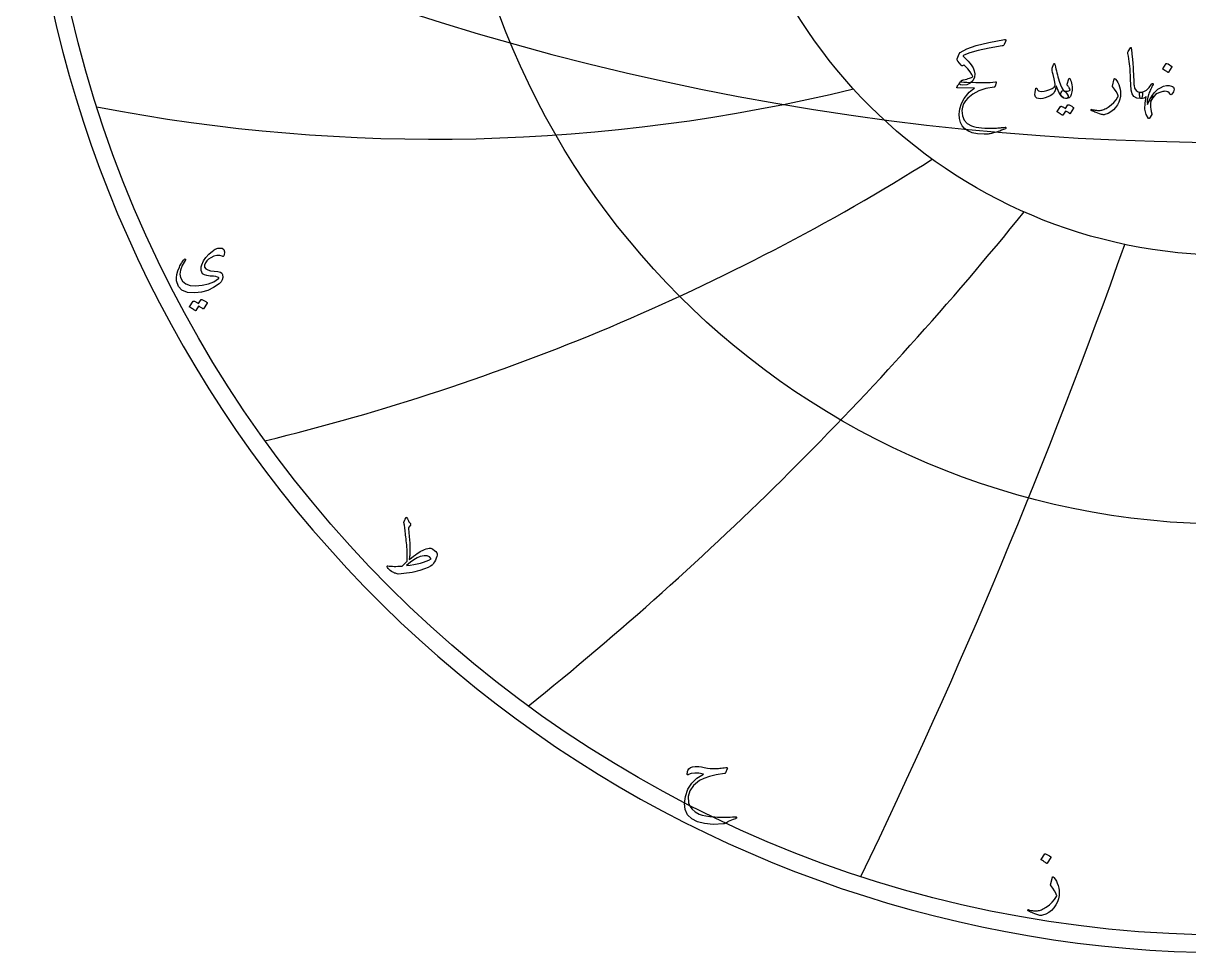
# Model space of a CAD drawing. Header units: millimetres. Extents: x -78 to 78, y -78 to 80.
# Drawn here: x -77.6 to -2.7, y -77.6 to -17.9 of the extents above; entities that cross this region are included whole.
import ezdxf

# ---------------------------------------------------------------- set-up
doc = ezdxf.new("R2010")
doc.units = ezdxf.units.MM
for name, color, linetype in [('CUT_OUTER', 1, 'Continuous'), ('ENGRAVE', 7, 'Continuous'), ('ENGRAVE_FINE', 8, 'Continuous'), ('TEXT', 5, 'Continuous')]:
    doc.layers.add(name, color=color, linetype=linetype)

msp = doc.modelspace()

# ---------------------------------------------------------------- linework, layer by layer
at = {"layer": 'CUT_OUTER'}
msp.add_arc((-0.0002, -0.0002), 77.6249, 148.007612, 87.803431, dxfattribs=at)
at = {"layer": 'ENGRAVE'}
for radius in [76.5, 50.0761, 32.7793]:
    msp.add_circle((0, 0), radius, dxfattribs=at)
for centre, radius, start, end in [((-51.1942, 88.671), 113.9781, 259.026824, 283.6824), ((-96.2066, 96.2066), 144.9795, 283.613701, 302.105382), ((-176.3167, 101.7965), 209.661, 308.729876, 321.057664), ((-392.7426, 105.2351), 409.6691, 334.253386, 340.41728)]:
    msp.add_arc(centre, radius, start, end, dxfattribs=at)
at = {"layer": 'ENGRAVE_FINE'}
msp.add_arc((0, 145.3265), 170.8415, 243.541053, 296.458947, dxfattribs=at)
at = {"layer": 'TEXT'}
for points in [[(-14.4412, -19.0155), (-14.5272, -19.2191), (-14.5458, -19.2519), (-14.5747, -19.2779), (-14.6137, -19.2971), (-14.6629, -19.3096), (-15.5072, -19.4484), (-16.1989, -19.5934), (-16.7378, -19.7447), (-17.1241, -19.9022), (-17.1549, -19.9229), (-17.1704, -19.9441), (-17.1707, -19.9658), (-17.1557, -19.9882), (-16.9864, -20.1525), (-16.8447, -20.297), (-16.7308, -20.4217), (-16.6445, -20.5266), (-16.5269, -20.7214), (-16.4545, -20.9168), (-16.4273, -21.1127), (-16.4454, -21.3092), (-16.5501, -21.5471), (-16.7146, -21.713), (-16.9391, -21.8072), (-17.2236, -21.8295), (-17.3378, -21.8109), (-17.3955, -21.7685), (-17.3967, -21.7023), (-17.3412, -21.6124), (-17.3141, -21.5815), (-17.2915, -21.5569), (-17.2734, -21.5386), (-17.2598, -21.5264), (-17.2304, -21.5137), (-17.201, -21.5027), (-17.1716, -21.4933), (-17.1422, -21.4857), (-17.0319, -21.4609), (-16.9318, -21.4365), (-16.8419, -21.4123), (-16.7621, -21.3884), (-16.6926, -21.364), (-16.6332, -21.3381), (-16.584, -21.3108), (-16.545, -21.2821), (-16.6044, -21.1435), (-16.7146, -20.9767), (-16.8758, -20.7816), (-17.0879, -20.5582), (-17.0992, -20.5486), (-17.1105, -20.5424), (-17.1218, -20.5396), (-17.1331, -20.5401), (-17.2146, -20.5944), (-17.2315, -20.5984), (-17.2508, -20.5922), (-17.2722, -20.5758), (-17.296, -20.5492), (-17.5222, -20.2823), (-17.5389, -20.2545), (-17.5482, -20.2212), (-17.5502, -20.1822), (-17.5448, -20.1375), (-17.518, -20.0269), (-17.4781, -19.9215), (-17.4252, -19.8211), (-17.3593, -19.7258), (-16.9374, -19.4979), (-16.3233, -19.2847), (-15.5169, -19.0862), (-14.5181, -18.9024), (-14.4641, -18.9027), (-14.4333, -18.9216), (-14.4257, -18.9592), (-14.4412, -19.0155)], [(-6.4153, -19.4408), (-6.4065, -19.4272), (-6.3983, -19.4181), (-6.3907, -19.4136), (-6.3836, -19.4136), (-6.3729, -19.4195), (-6.3633, -19.4374), (-6.3548, -19.4671), (-6.3474, -19.5086), (-6.3101, -19.8465), (-6.2796, -20.159), (-6.2558, -20.446), (-6.2389, -20.7075), (-6.228, -20.9312), (-6.2179, -21.1317), (-6.2087, -21.309), (-6.2004, -21.4631), (-6.1932, -21.594), (-6.1874, -21.7017), (-6.183, -21.7863), (-6.18, -21.8476), (-6.1399, -22.0314), (-6.0511, -22.1666), (-5.9137, -22.2531), (-5.7276, -22.291), (-5.6759, -22.3046), (-5.6428, -22.3362), (-5.6284, -22.386), (-5.6326, -22.4539), (-5.6538, -22.5608), (-5.6767, -22.6371), (-5.7013, -22.6829), (-5.7276, -22.6982), (-5.9895, -22.6637), (-6.1823, -22.5602), (-6.3062, -22.3877), (-6.361, -22.1462), (-6.3696, -22.0307), (-6.3774, -21.9149), (-6.3843, -21.7989), (-6.3904, -21.6825), (-6.3959, -21.5659), (-6.4012, -21.4489), (-6.4061, -21.3317), (-6.4108, -21.2142), (-6.4193, -20.9902), (-6.4311, -20.7884), (-6.4464, -20.609), (-6.4651, -20.4519), (-6.4871, -20.3011), (-6.5126, -20.1403), (-6.5414, -19.9697), (-6.5737, -19.7891), (-6.5779, -19.7566), (-6.577, -19.7269), (-6.5711, -19.7), (-6.5601, -19.676)], [(-11.2607, -20.5537), (-11.2347, -20.6723), (-11.2064, -20.7929), (-11.1759, -20.9155), (-11.1431, -21.0401), (-11.108, -21.1672), (-11.0707, -21.2974), (-11.0311, -21.4307), (-10.9893, -21.5671), (-10.9047, -21.8126), (-10.8275, -21.9969), (-10.7577, -22.1202), (-10.6952, -22.1824), (-10.6406, -22.2195), (-10.5855, -22.2718), (-10.5298, -22.3394), (-10.4735, -22.4222), (-10.4203, -22.5248), (-10.4056, -22.602), (-10.4294, -22.6538), (-10.4916, -22.6801), (-10.6926, -22.6597), (-10.8705, -22.5263), (-11.0252, -22.2797), (-11.1567, -21.92), (-11.1595, -21.9141), (-11.1634, -21.9098), (-11.1685, -21.9073), (-11.1748, -21.9064), (-11.1793, -21.9073), (-11.1838, -21.9098), (-11.1883, -21.9141), (-11.1929, -21.92), (-11.2056, -21.9783), (-11.2211, -22.0399), (-11.2395, -22.1049), (-11.2607, -22.1734), (-11.2839, -22.2381), (-11.3082, -22.2921), (-11.3337, -22.3354), (-11.3603, -22.3679), (-11.4558, -22.4513), (-11.5751, -22.5251), (-11.7182, -22.5893), (-11.8851, -22.6439), (-12.0547, -22.6843), (-12.2018, -22.7016), (-12.3262, -22.6956), (-12.428, -22.6665), (-12.5151, -22.5936), (-12.5546, -22.4652), (-12.5467, -22.2814), (-12.4913, -22.0422), (-12.4859, -22.0342), (-12.4789, -22.0286), (-12.4701, -22.0252), (-12.4596, -22.0241), (-12.4472, -22.0255), (-12.437, -22.0297), (-12.4291, -22.0368), (-12.4234, -22.0467), (-12.4019, -22.0967), (-12.3782, -22.1383), (-12.3522, -22.1714), (-12.3239, -22.196), (-12.2357, -22.2288), (-12.1158, -22.2367), (-11.9642, -22.2197), (-11.781, -22.1779), (-11.5856, -22.1151), (-11.4338, -22.0444), (-11.3255, -21.9658), (-11.2607, -21.8793), (-11.25, -21.7916), (-11.2675, -21.6418), (-11.3133, -21.4297), (-11.3874, -21.1554), (-11.423, -21.0109), (-11.4439, -20.8942), (-11.4502, -20.8051), (-11.4417, -20.7437), (-11.3557, -20.4994), (-11.3464, -20.4737), (-11.3365, -20.4553), (-11.326, -20.4443), (-11.315, -20.4406), (-11.3014, -20.4477), (-11.2879, -20.4689), (-11.2743, -20.5042), (-11.2607, -20.5537)], [(-4.1125, -20.4451), (-4.1068, -20.4395), (-4.0989, -20.4361), (-4.0887, -20.4349), (-4.0763, -20.4361), (-3.9884, -20.4717), (-3.9055, -20.5153), (-3.8278, -20.5667), (-3.7551, -20.6261), (-3.748, -20.6351), (-3.7449, -20.6442), (-3.7457, -20.6532), (-3.7506, -20.6623), (-3.9632, -21.0061), (-3.9711, -21.0143), (-3.9813, -21.0163), (-3.9937, -21.0121), (-4.0084, -21.0016), (-4.0212, -20.9926), (-4.0412, -20.979), (-4.0687, -20.9609), (-4.1034, -20.9383), (-4.1461, -20.9111), (-4.1973, -20.8794), (-4.257, -20.8433), (-4.3251, -20.8025), (-4.3342, -20.7958), (-4.3387, -20.789), (-4.3387, -20.7822), (-4.3342, -20.7754)], [(-16.9386, -21.644), (-16.3581, -21.6644), (-15.8562, -21.6667), (-15.4329, -21.6508), (-15.0882, -21.6169), (-15.0776, -21.6156), (-15.0684, -21.6163), (-15.0606, -21.619), (-15.0543, -21.6237), (-15.0496, -21.63), (-15.0469, -21.6378), (-15.0462, -21.647), (-15.0475, -21.6576), (-15.0564, -21.6989), (-15.065, -21.7368), (-15.0733, -21.7713), (-15.0814, -21.8024), (-15.0892, -21.8301), (-15.0967, -21.8544), (-15.1039, -21.8753), (-15.1108, -21.8929), (-15.1255, -21.9209), (-15.1425, -21.9415), (-15.1617, -21.9548), (-15.1832, -21.9607), (-15.7057, -22.0555), (-16.1604, -22.2039), (-16.5472, -22.4061), (-16.8662, -22.662), (-17.0274, -22.8461), (-17.1444, -23.0409), (-17.2174, -23.2465), (-17.2462, -23.4628), (-17.2185, -23.8024), (-17.1082, -24.0792), (-16.9154, -24.2932), (-16.64, -24.4445), (-16.4972, -24.4903), (-16.3403, -24.5282), (-16.1692, -24.5582), (-15.984, -24.5802), (-15.7849, -24.5947), (-15.5723, -24.6017), (-15.3461, -24.6014), (-15.1063, -24.5938), (-15.021, -24.589), (-14.9372, -24.5836), (-14.8548, -24.5777), (-14.7738, -24.5712), (-14.6947, -24.5641), (-14.6182, -24.5565), (-14.5443, -24.5483), (-14.4729, -24.5395), (-14.4511, -24.5384), (-14.4356, -24.544), (-14.4262, -24.5565), (-14.4231, -24.5757), (-14.4248, -24.5981), (-14.4299, -24.6153), (-14.4384, -24.6275), (-14.4503, -24.6345), (-14.5781, -24.6885), (-14.6991, -24.7375), (-14.8133, -24.7813), (-14.9208, -24.82), (-15.0212, -24.854), (-15.1142, -24.8834), (-15.1999, -24.9082), (-15.2782, -24.9286), (-15.3519, -24.9436), (-15.4235, -24.9569), (-15.4932, -24.9685), (-15.561, -24.9784), (-15.627, -24.986), (-15.6916, -24.9908), (-15.7548, -24.9928), (-15.8166, -24.9919), (-16.2385, -24.9591), (-16.5902, -24.8879), (-16.8718, -24.7782), (-17.0834, -24.63), (-17.2386, -24.4448), (-17.3469, -24.2285), (-17.4082, -23.9811), (-17.4227, -23.7025), (-17.3783, -23.357), (-17.2722, -23.0217), (-17.1046, -22.6965), (-16.8752, -22.3815), (-16.7856, -22.2862), (-16.6841, -22.1949), (-16.5707, -22.1075), (-16.4454, -22.0241), (-17.5403, -22.015), (-17.5666, -22.0037), (-17.5776, -21.9834), (-17.5734, -21.9539), (-17.5539, -21.9155), (-17.5171, -21.8595), (-17.4837, -21.8092), (-17.4538, -21.7645), (-17.4272, -21.7255), (-17.404, -21.6924), (-17.3842, -21.6655), (-17.3678, -21.6449), (-17.3548, -21.6305), (-17.3254, -21.6279), (-17.2462, -21.6293), (-17.1173, -21.6347), (-16.9386, -21.644)], [(-10.3468, -22.015), (-10.3734, -21.9706), (-10.3989, -21.9325), (-10.4232, -21.9005), (-10.4464, -21.8748), (-10.463, -21.8527), (-10.4724, -21.8273), (-10.4744, -21.7984), (-10.469, -21.7662), (-10.374, -21.4224), (-10.3607, -21.3924), (-10.3434, -21.3839), (-10.3222, -21.3969), (-10.2971, -21.4314), (-10.2592, -21.5046), (-10.2269, -21.5931), (-10.2004, -21.6969), (-10.1794, -21.816), (-10.1673, -21.9302), (-10.1625, -22.0422), (-10.165, -22.1519), (-10.1749, -22.2593), (-10.191, -22.3529), (-10.2122, -22.4346), (-10.2385, -22.5045), (-10.2699, -22.5624), (-10.3087, -22.6054), (-10.3615, -22.6394), (-10.4285, -22.6642), (-10.5097, -22.6801), (-10.5928, -22.6832), (-10.6703, -22.6699), (-10.7421, -22.6402), (-10.8083, -22.5941), (-10.8595, -22.5356), (-10.8863, -22.4686), (-10.8889, -22.3931), (-10.8671, -22.3091), (-10.8323, -22.2404), (-10.7913, -22.1971), (-10.7441, -22.1793), (-10.6907, -22.1869), (-10.5674, -22.2166), (-10.4599, -22.2197), (-10.3683, -22.1963), (-10.2925, -22.1462), (-10.2908, -22.1329), (-10.2993, -22.1066), (-10.318, -22.0673), (-10.3468, -22.015)], [(-7.4559, -21.4359), (-7.4533, -21.4277), (-7.4502, -21.4212), (-7.4465, -21.4164), (-7.4423, -21.4133), (-7.4296, -21.4122), (-7.414, -21.4178), (-7.3956, -21.4303), (-7.3744, -21.4495), (-7.2919, -21.5476), (-7.2206, -21.661), (-7.1607, -21.7897), (-7.112, -21.9336), (-7.0741, -22.0885), (-7.051, -22.2412), (-7.0425, -22.3917), (-7.0487, -22.5398), (-7.0888, -22.7349), (-7.155, -22.9221), (-7.2472, -23.1014), (-7.3654, -23.2727), (-7.5068, -23.428), (-7.6685, -23.5544), (-7.8506, -23.6519), (-8.0531, -23.7206), (-8.1074, -23.7322), (-8.1616, -23.7353), (-8.2159, -23.73), (-8.2702, -23.7161), (-8.3953, -23.6724), (-8.5083, -23.6319), (-8.6091, -23.5944), (-8.6978, -23.56), (-8.774, -23.5288), (-8.8374, -23.5007), (-8.8882, -23.4756), (-8.9262, -23.4537), (-8.9342, -23.4469), (-8.9398, -23.4401), (-8.9432, -23.4334), (-8.9443, -23.4266), (-8.9435, -23.4178), (-8.9409, -23.4096), (-8.9367, -23.402), (-8.9308, -23.3949), (-8.9231, -23.3895), (-8.9138, -23.387), (-8.9028, -23.3873), (-8.89, -23.3904), (-8.8126, -23.4112), (-8.7385, -23.4283), (-8.6678, -23.4417), (-8.6005, -23.4515), (-8.536, -23.4575), (-8.4738, -23.4599), (-8.4139, -23.4587), (-8.3562, -23.4537), (-8.2986, -23.4445), (-8.2391, -23.4305), (-8.1776, -23.4117), (-8.1141, -23.3881), (-8.0487, -23.3594), (-7.9812, -23.3253), (-7.9118, -23.2859), (-7.8404, -23.2411), (-7.6399, -23.0969), (-7.4683, -22.9402), (-7.3255, -22.7711), (-7.2116, -22.5896), (-7.2042, -22.5749), (-7.2003, -22.5579), (-7.1997, -22.5387), (-7.2025, -22.5172), (-7.25, -22.3902), (-7.3247, -22.2491), (-7.4265, -22.0939), (-7.5554, -21.9245), (-7.5611, -21.9138), (-7.5645, -21.9042), (-7.5656, -21.8957), (-7.5645, -21.8883)], [(-5.0038, -22.662), (-5.0535, -22.7689), (-5.0897, -22.8814), (-5.1123, -22.9996), (-5.1214, -23.1234), (-5.1174, -23.2524), (-5.101, -23.3859), (-5.0722, -23.5238), (-5.0309, -23.6664), (-5.0258, -23.6853), (-5.0241, -23.7014), (-5.0258, -23.7147), (-5.0309, -23.7252), (-5.1938, -23.9559), (-5.2088, -23.9726), (-5.2221, -23.9819), (-5.2336, -23.9839), (-5.2435, -23.9785), (-5.3985, -23.713), (-5.4743, -23.387), (-5.4709, -23.0004), (-5.3883, -22.5534), (-5.4672, -22.6167), (-5.5501, -22.662), (-5.6369, -22.6891), (-5.7276, -22.6982), (-5.7471, -22.6922), (-5.765, -22.6744), (-5.7811, -22.6447), (-5.7955, -22.6032), (-5.8037, -22.5781), (-5.8102, -22.5528), (-5.815, -22.5272), (-5.8181, -22.5014), (-5.8204, -22.4755), (-5.8226, -22.4499), (-5.8249, -22.4246), (-5.8272, -22.3996), (-5.8243, -22.3538), (-5.8068, -22.3204), (-5.7746, -22.2995), (-5.7276, -22.291), (-5.543, -22.2497), (-5.3691, -22.1485), (-5.2059, -21.9873), (-5.0535, -21.7662), (-5.0329, -21.7382), (-5.0117, -21.7221), (-4.9899, -21.7178), (-4.9676, -21.7255), (-4.9512, -21.7399), (-4.9427, -21.756), (-4.9421, -21.7738), (-4.9495, -21.7933), (-4.9895, -21.864), (-5.0281, -21.9358), (-5.0653, -22.0088), (-5.101, -22.0829), (-5.1354, -22.1581), (-5.1683, -22.2344), (-5.1999, -22.3119), (-5.23, -22.3905), (-5.2967, -22.6046), (-5.334, -22.7898), (-5.3419, -22.9462), (-5.3205, -23.0737), (-5.3185, -23.0776), (-5.3171, -23.0805), (-5.3162, -23.0822), (-5.3159, -23.0827), (-5.3156, -23.0822), (-5.3148, -23.0805), (-5.3134, -23.0776), (-5.3114, -23.0737), (-5.2838, -23.0088), (-5.2554, -22.9453), (-5.2262, -22.8832), (-5.196, -22.8226), (-5.1648, -22.7631), (-5.1321, -22.7044), (-5.0981, -22.6466), (-5.0626, -22.5896), (-5.0368, -22.55), (-5.0139, -22.5263), (-4.9939, -22.5183), (-4.9766, -22.5263), (-4.9681, -22.5432), (-4.9698, -22.5715), (-4.9817, -22.6111), (-5.0038, -22.662)], [(-3.8637, -22.4177), (-3.9222, -22.3261), (-3.9983, -22.2639), (-4.0919, -22.2311), (-4.203, -22.2277), (-4.266, -22.2357), (-4.3285, -22.2463), (-4.3904, -22.2595), (-4.4518, -22.2752), (-4.5126, -22.294), (-4.5728, -22.3164), (-4.6325, -22.3426), (-4.6916, -22.3724), (-4.7928, -22.4403), (-4.8884, -22.5353), (-4.9783, -22.6575), (-5.0626, -22.8068), (-5.0866, -22.8404), (-5.1089, -22.8599), (-5.1296, -22.8653), (-5.1485, -22.8565), (-5.1644, -22.839), (-5.1712, -22.8181), (-5.1689, -22.7937), (-5.1576, -22.766), (-5.1403, -22.7296), (-5.1248, -22.697), (-5.1109, -22.6685), (-5.0988, -22.6439), (-5.088, -22.623), (-5.0784, -22.6054), (-5.0699, -22.5913), (-5.0626, -22.5805), (-4.9961, -22.4804), (-4.928, -22.3883), (-4.8581, -22.304), (-4.7866, -22.2277), (-4.7134, -22.1589), (-4.6384, -22.0976), (-4.5618, -22.0436), (-4.4835, -21.9969), (-4.2824, -21.9056), (-4.0955, -21.8578), (-3.9228, -21.8536), (-3.7641, -21.8929), (-3.6965, -21.9271), (-3.6476, -21.9709), (-3.6174, -22.0244), (-3.6058, -22.0874), (-3.6126, -22.1734), (-3.6375, -22.2548), (-3.6804, -22.3317), (-3.7415, -22.4041), (-3.7814, -22.4355), (-3.815, -22.4482), (-3.8425, -22.4423), (-3.8637, -22.4177)], [(-10.4283, -23.1008), (-10.4226, -23.0952), (-10.4147, -23.0918), (-10.4045, -23.0906), (-10.3921, -23.0918), (-10.3475, -23.1085), (-10.3044, -23.1268), (-10.2627, -23.1469), (-10.2224, -23.1687), (-10.1833, -23.1924), (-10.1449, -23.2185), (-10.1075, -23.2467), (-10.0709, -23.2773), (-10.0638, -23.2866), (-10.0607, -23.2965), (-10.0615, -23.307), (-10.0663, -23.318), (-10.2835, -23.6618), (-10.2894, -23.6664), (-10.2982, -23.6664), (-10.3098, -23.6618), (-10.3242, -23.6528), (-10.3341, -23.6444), (-10.3502, -23.633), (-10.3726, -23.6184), (-10.4011, -23.6008), (-10.4362, -23.5797), (-10.478, -23.5549), (-10.5267, -23.5265), (-10.5821, -23.4944), (-10.754, -23.7614), (-10.7619, -23.7696), (-10.7721, -23.7715), (-10.7845, -23.7673), (-10.7993, -23.7568), (-10.812, -23.7478), (-10.8321, -23.7342), (-10.8595, -23.7161), (-10.8943, -23.6935), (-10.937, -23.6664), (-10.9881, -23.6347), (-11.0478, -23.5985), (-11.1159, -23.5578), (-11.123, -23.551), (-11.1261, -23.5442), (-11.1253, -23.5374), (-11.1205, -23.5306), (-10.8988, -23.2004), (-10.8931, -23.1947), (-10.8852, -23.1913), (-10.875, -23.1902), (-10.8626, -23.1913), (-10.8247, -23.2036), (-10.7879, -23.2179), (-10.7523, -23.2342), (-10.7178, -23.2524), (-10.6844, -23.2723), (-10.6522, -23.2937), (-10.6211, -23.3164), (-10.5911, -23.3406)], [(-64.8381, -32.8385), (-64.9944, -32.7863), (-65.1687, -32.7842), (-65.3611, -32.8322), (-65.5717, -32.9302), (-65.7053, -33.0237), (-65.8166, -33.1353), (-65.9055, -33.265), (-65.9722, -33.4128), (-65.9788, -33.4423), (-65.9794, -33.4731), (-65.974, -33.5051), (-65.9625, -33.5382), (-65.8859, -33.6414), (-65.7574, -33.7192), (-65.5771, -33.7717), (-65.3448, -33.7988), (-65.1156, -33.8233), (-64.9491, -33.8676), (-64.8454, -33.9318), (-64.8043, -34.016), (-64.7998, -34.1921), (-64.8345, -34.349), (-64.9084, -34.4865), (-65.0215, -34.6047), (-65.3807, -34.8499), (-65.7635, -35.0306), (-66.1698, -35.1467), (-66.5995, -35.1983), (-67.0689, -35.1657), (-67.4199, -35.0246), (-67.6528, -34.7748), (-67.7674, -34.4165), (-67.774, -34.2199), (-67.7457, -34.0063), (-67.6823, -33.7759), (-67.584, -33.5286), (-67.5498, -33.4598), (-67.5146, -33.3935), (-67.4786, -33.3295), (-67.4417, -33.268), (-67.4035, -33.2086), (-67.3638, -33.151), (-67.3227, -33.0952), (-67.28, -33.0412), (-67.2571, -33.0189), (-67.2366, -33.0098), (-67.2185, -33.014), (-67.2028, -33.0315), (-67.194, -33.0532), (-67.1919, -33.075), (-67.1964, -33.0967), (-67.2076, -33.1184), (-67.4061, -33.4381), (-67.5237, -33.7264), (-67.5605, -33.9834), (-67.5165, -34.209), (-67.3747, -34.4467), (-67.1666, -34.6144), (-66.8921, -34.7121), (-66.5513, -34.7399), (-66.1146, -34.7052), (-65.7213, -34.6156), (-65.3714, -34.4711), (-65.0649, -34.2718), (-65.0465, -34.2549), (-65.0396, -34.238), (-65.0441, -34.2211), (-65.0601, -34.2042), (-65.125, -34.1728), (-65.2375, -34.1463), (-65.3976, -34.1246), (-65.6054, -34.1077), (-65.8169, -34.0817), (-65.9782, -34.0329), (-66.0895, -33.9611), (-66.1507, -33.8664), (-66.1791, -33.7551), (-66.1869, -33.6384), (-66.1743, -33.5162), (-66.1411, -33.3886), (-66.0334, -33.138), (-65.8841, -32.9073), (-65.6932, -32.6964), (-65.4607, -32.5055), (-65.3988, -32.4603), (-65.3388, -32.4211), (-65.2806, -32.3879), (-65.2242, -32.3607), (-65.1699, -32.3393), (-65.118, -32.3233), (-65.0686, -32.3128), (-65.0215, -32.3077), (-64.8375, -32.3248), (-64.7247, -32.4054), (-64.6831, -32.5492), (-64.7127, -32.7565), (-64.735, -32.8122), (-64.7633, -32.8445), (-64.7977, -32.8533), (-64.8381, -32.8385)], [(-66.1894, -35.623), (-66.1833, -35.6169), (-66.1749, -35.6133), (-66.164, -35.6121), (-66.1507, -35.6133), (-66.1032, -35.6311), (-66.0572, -35.6507), (-66.0128, -35.6721), (-65.9698, -35.6954), (-65.928, -35.7207), (-65.8871, -35.7485), (-65.8472, -35.7786), (-65.8081, -35.8112), (-65.8006, -35.8211), (-65.7973, -35.8317), (-65.7982, -35.8429), (-65.8033, -35.8546), (-66.0349, -36.2214), (-66.0413, -36.2262), (-66.0506, -36.2262), (-66.063, -36.2214), (-66.0784, -36.2117), (-66.0889, -36.2028), (-66.1061, -36.1906), (-66.1299, -36.1751), (-66.1604, -36.1562), (-66.1978, -36.1338), (-66.2424, -36.1074), (-66.2943, -36.0771), (-66.3534, -36.0428), (-66.5368, -36.3275), (-66.5453, -36.3363), (-66.5561, -36.3384), (-66.5694, -36.3339), (-66.5851, -36.3227), (-66.5986, -36.3131), (-66.6201, -36.2986), (-66.6493, -36.2793), (-66.6864, -36.2552), (-66.732, -36.2262), (-66.7865, -36.1924), (-66.8502, -36.1538), (-66.9229, -36.1104), (-66.9304, -36.1031), (-66.9337, -36.0959), (-66.9328, -36.0887), (-66.9277, -36.0814), (-66.6912, -35.7291), (-66.6852, -35.7231), (-66.6768, -35.7195), (-66.6659, -35.7183), (-66.6526, -35.7195), (-66.6122, -35.7326), (-66.573, -35.7478), (-66.535, -35.7652), (-66.4982, -35.7846), (-66.4626, -35.8059), (-66.4282, -35.8287), (-66.3951, -35.853), (-66.3631, -35.8787)], [(-53.1331, -49.8964), (-53.1101, -49.8439), (-53.0896, -49.7975), (-53.0715, -49.7571), (-53.0558, -49.7227), (-53.0429, -49.6946), (-53.0329, -49.6732), (-53.026, -49.6585), (-53.0221, -49.6503), (-53.0139, -49.6398), (-53.004, -49.6322), (-52.9922, -49.6277), (-52.9786, -49.6262), (-52.9675, -49.628), (-52.9581, -49.6334), (-52.9506, -49.6425), (-52.9449, -49.6551), (-52.9195, -49.7167), (-52.8966, -49.771), (-52.8761, -49.818), (-52.858, -49.8578), (-52.8476, -49.8753), (-52.8357, -49.894), (-52.8222, -49.9139), (-52.8073, -49.935), (-52.7906, -49.9573), (-52.7717, -49.9809), (-52.7508, -50.0056), (-52.7277, -50.0315), (-52.7132, -50.0578), (-52.7084, -50.0834), (-52.7132, -50.1085), (-52.7277, -50.1329), (-52.8194, -50.2535), (-52.8318, -50.2731), (-52.8399, -50.2933), (-52.8438, -50.3142), (-52.8435, -50.3356), (-52.7965, -50.8667), (-52.7663, -51.2971), (-52.753, -51.6268), (-52.7566, -51.8557), (-52.7616, -51.9412), (-52.7669, -52.0192), (-52.7725, -52.0896), (-52.7784, -52.1525), (-52.7845, -52.2081), (-52.791, -52.2568), (-52.7978, -52.2986), (-52.8049, -52.3335), (-52.6606, -52.2231), (-52.5268, -52.1235), (-52.4036, -52.0349), (-52.291, -51.957), (-52.1892, -51.8898), (-52.0985, -51.8328), (-52.0191, -51.786), (-51.9507, -51.7495), (-51.8292, -51.6952), (-51.7155, -51.653), (-51.6096, -51.6229), (-51.5116, -51.6048), (-51.4597, -51.6033), (-51.4054, -51.6132), (-51.3487, -51.6346), (-51.2896, -51.6675), (-51.1726, -51.7504), (-51.0869, -51.8304), (-51.0326, -51.9073), (-51.0097, -51.9812), (-51.0112, -52.0635), (-51.0302, -52.1561), (-51.0667, -52.259), (-51.1207, -52.3721), (-51.181, -52.4834), (-51.2365, -52.576), (-51.2872, -52.6498), (-51.333, -52.705), (-51.4271, -52.7747), (-51.5888, -52.8534), (-51.818, -52.9412), (-52.1148, -53.038), (-52.2803, -53.086), (-52.4484, -53.1285), (-52.6193, -53.1656), (-52.7928, -53.1973), (-52.9685, -53.2238), (-53.1457, -53.2455), (-53.3244, -53.2624), (-53.5046, -53.2745), (-53.5706, -53.2612), (-53.6331, -53.2455), (-53.6924, -53.2274), (-53.7484, -53.2069), (-53.8016, -53.184), (-53.8527, -53.1587), (-53.9017, -53.1309), (-53.9486, -53.1008), (-54.031, -53.0404), (-54.0994, -52.9801), (-54.154, -52.9198), (-54.1947, -52.8595), (-54.2171, -52.8094), (-54.2213, -52.775), (-54.2074, -52.7563), (-54.1754, -52.7533), (-54.0851, -52.764), (-53.9878, -52.772), (-53.8836, -52.7773), (-53.7725, -52.7798), (-53.6544, -52.7797), (-53.5294, -52.7768), (-53.3974, -52.7712), (-53.2585, -52.763), (-52.94, -52.4493), (-52.9341, -52.3232), (-52.931, -52.1959), (-52.9305, -52.0674), (-52.9328, -51.9377), (-52.9375, -51.8065), (-52.9443, -51.6735), (-52.9531, -51.5387), (-52.9642, -51.4021), (-52.9765, -51.2668), (-52.9895, -51.1361), (-53.0031, -51.0098), (-53.0172, -50.8881), (-53.0314, -50.7706), (-53.045, -50.6571), (-53.058, -50.5475), (-53.0703, -50.4417), (-53.0819, -50.3439), (-53.0926, -50.2578), (-53.1024, -50.1834), (-53.1113, -50.1208), (-53.1193, -50.0697), (-53.1264, -50.0297), (-53.1326, -50.0009), (-53.1379, -49.9833), (-53.1412, -49.9634), (-53.1415, -49.9423), (-53.1388, -49.9199), (-53.1331, -49.8964)], [(-52.1003, -52.1549), (-52.287, -52.2324), (-52.4948, -52.354), (-52.7238, -52.5196), (-52.9738, -52.7292), (-52.7315, -52.6992), (-52.5015, -52.6622), (-52.2839, -52.6183), (-52.0786, -52.5675), (-51.886, -52.5104), (-51.7064, -52.4475), (-51.5398, -52.3788), (-51.3861, -52.3045), (-51.4905, -52.1757), (-51.6443, -52.1078), (-51.8476, -52.1009), (-52.1003, -52.1549)], [(-32.3437, -65.7997), (-32.4595, -66.0603), (-32.4701, -66.0775), (-32.4824, -66.0905), (-32.4966, -66.0992), (-32.5126, -66.1037), (-33.048, -66.1882), (-33.4959, -66.2919), (-33.8563, -66.415), (-34.1293, -66.5574), (-34.512, -66.8695), (-34.7578, -67.2125), (-34.8667, -67.5862), (-34.8386, -67.9906), (-34.7536, -68.2096), (-34.6094, -68.4032), (-34.4061, -68.5715), (-34.1437, -68.7145), (-33.9594, -68.7784), (-33.7299, -68.8303), (-33.4551, -68.8701), (-33.1351, -68.8979), (-32.965, -68.906), (-32.7973, -68.9111), (-32.632, -68.9133), (-32.4692, -68.9124), (-32.3093, -68.9087), (-32.1531, -68.9027), (-32.0005, -68.8943), (-31.8515, -68.8834), (-31.8165, -68.881), (-31.7887, -68.8834), (-31.7682, -68.8906), (-31.755, -68.9027), (-31.7477, -68.9175), (-31.7453, -68.9329), (-31.7477, -68.9488), (-31.755, -68.9654), (-31.7602, -68.9743), (-31.7664, -68.9817), (-31.7735, -68.9876), (-31.7815, -68.992), (-31.7901, -68.9958), (-31.799, -68.9998), (-31.8082, -69.0042), (-31.8177, -69.0089), (-31.9567, -69.0532), (-32.0795, -69.0994), (-32.186, -69.1473), (-32.2761, -69.1971), (-32.3339, -69.233), (-32.3865, -69.2634), (-32.434, -69.2885), (-32.4764, -69.3081), (-32.5131, -69.3232), (-32.5434, -69.3346), (-32.5674, -69.3425), (-32.585, -69.3467), (-33.2449, -69.3711), (-33.8059, -69.3238), (-34.268, -69.2046), (-34.6311, -69.0137), (-34.8935, -68.7519), (-35.0486, -68.4249), (-35.0962, -68.0329), (-35.0365, -67.5756), (-34.8785, -67.115), (-34.6311, -66.7226), (-34.2945, -66.3984), (-33.8687, -66.1423), (-34.1703, -66.0847), (-34.4333, -66.0712), (-34.6577, -66.1016), (-34.8435, -66.1761), (-34.8598, -66.1822), (-34.8748, -66.1858), (-34.8887, -66.187), (-34.9014, -66.1858), (-34.9119, -66.1819), (-34.9195, -66.1749), (-34.924, -66.165), (-34.9255, -66.152), (-34.9189, -66.092), (-34.9086, -66.0326), (-34.8947, -65.9737), (-34.8773, -65.9155), (-34.8157, -65.8024), (-34.718, -65.7189), (-34.5841, -65.6649), (-34.414, -65.6405), (-34.3063, -65.6414), (-34.1715, -65.6537), (-34.0095, -65.6776), (-33.8204, -65.7128), (-33.6253, -65.7481), (-33.4452, -65.772), (-33.2802, -65.7843), (-33.1303, -65.7852), (-33.0582, -65.7821), (-32.9819, -65.7774), (-32.9014, -65.7712), (-32.8166, -65.7635), (-32.7277, -65.754), (-32.6345, -65.7424), (-32.537, -65.7287), (-32.4354, -65.7128), (-32.3772, -65.711), (-32.3425, -65.7249), (-32.3313, -65.7545), (-32.3437, -65.7997)], [(-11.9193, -71.2758), (-11.9133, -71.2698), (-11.9048, -71.2661), (-11.8939, -71.2649), (-11.8807, -71.2661), (-11.7869, -71.3042), (-11.6985, -71.3506), (-11.6156, -71.4055), (-11.538, -71.4688), (-11.5305, -71.4785), (-11.5272, -71.4881), (-11.5281, -71.4978), (-11.5332, -71.5074), (-11.76, -71.8742), (-11.7685, -71.8829), (-11.7793, -71.8851), (-11.7926, -71.8805), (-11.8083, -71.8694), (-11.8219, -71.8597), (-11.8433, -71.8452), (-11.8725, -71.8259), (-11.9096, -71.8018), (-11.9552, -71.7729), (-12.0098, -71.7391), (-12.0734, -71.7005), (-12.1461, -71.657), (-12.1557, -71.6498), (-12.1606, -71.6426), (-12.1606, -71.6353), (-12.1557, -71.6281)], [(-11.4271, -72.7766), (-11.4243, -72.7679), (-11.421, -72.7609), (-11.4171, -72.7558), (-11.4126, -72.7525), (-11.399, -72.7513), (-11.3824, -72.7573), (-11.3628, -72.7706), (-11.3402, -72.7911), (-11.2521, -72.8958), (-11.1761, -73.0167), (-11.1122, -73.1539), (-11.0603, -73.3075), (-11.0199, -73.4727), (-10.9951, -73.6356), (-10.9861, -73.7961), (-10.9927, -73.9541), (-11.0356, -74.1622), (-11.1061, -74.3619), (-11.2045, -74.5531), (-11.3305, -74.7359), (-11.4813, -74.9015), (-11.6539, -75.0363), (-11.8481, -75.1404), (-12.0641, -75.2137), (-12.122, -75.226), (-12.1799, -75.2293), (-12.2378, -75.2236), (-12.2957, -75.2088), (-12.4292, -75.1622), (-12.5497, -75.119), (-12.6572, -75.079), (-12.7517, -75.0423), (-12.833, -75.009), (-12.9007, -74.979), (-12.9549, -74.9523), (-12.9954, -74.9289), (-13.0039, -74.9217), (-13.0099, -74.9145), (-13.0135, -74.9072), (-13.0147, -74.9), (-13.0138, -74.8906), (-13.0111, -74.8819), (-13.0066, -74.8737), (-13.0003, -74.8662), (-12.9921, -74.8605), (-12.9822, -74.8578), (-12.9704, -74.8581), (-12.9568, -74.8614), (-12.8742, -74.8835), (-12.7952, -74.9018), (-12.7198, -74.9161), (-12.648, -74.9265), (-12.5792, -74.933), (-12.5129, -74.9356), (-12.4489, -74.9342), (-12.3874, -74.9289), (-12.326, -74.9191), (-12.2625, -74.9042), (-12.1969, -74.8841), (-12.1292, -74.859), (-12.0594, -74.8283), (-11.9874, -74.792), (-11.9134, -74.7499), (-11.8372, -74.7021), (-11.6234, -74.5483), (-11.4403, -74.3812), (-11.288, -74.2008), (-11.1665, -74.0072), (-11.1586, -73.9915), (-11.1544, -73.9734), (-11.1538, -73.9529), (-11.1568, -73.93), (-11.2075, -73.7946), (-11.2871, -73.6441), (-11.3957, -73.4785), (-11.5332, -73.2978), (-11.5393, -73.2864), (-11.5429, -73.2761), (-11.5441, -73.267), (-11.5429, -73.2592)]]:
    msp.add_lwpolyline(points, close=True, dxfattribs=at)

doc.saveas('drawing.dxf')
